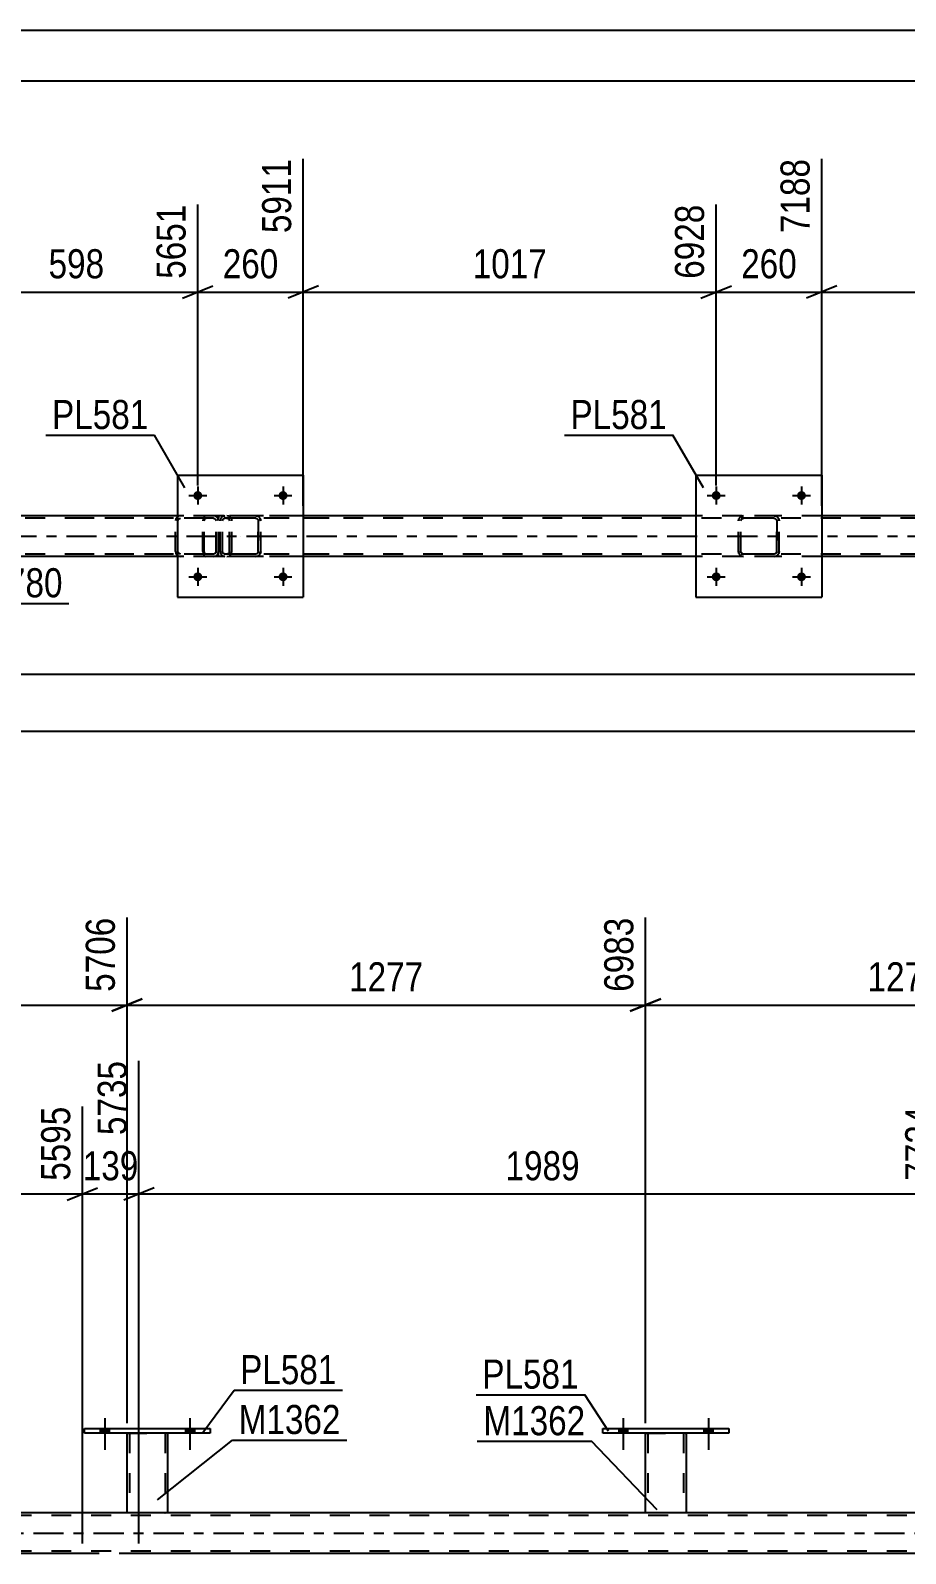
# Model space of a CAD drawing. Header units: millimetres. Extents: x 0 to 841, y 0 to 594.
# Drawn here: x 296.1 to 382.3, y 444 to 594 of the extents above; entities that cross this region are included whole.
import ezdxf

# ---------------------------------------------------------------- set-up
doc = ezdxf.new("R2010")
doc.units = ezdxf.units.MM
doc.linetypes.add('DXK_LINE_DOT2', pattern=[3.9198, 1.9599, -1.9599])
doc.linetypes.add('DXK_LINE_DOT3', pattern=[5.9187, 2.979, -0.9799, 0.9799, -0.9799])
doc.styles.add('Arial Narrow', font='ARIALN.TTF', dxfattribs={"height": 0.2})

# ---------------------------------------------------------------- blocks, each defined once
blk = doc.blocks.new('Unknown-283133313-1133')
at = {"color": 5, "linetype": 'Continuous'}
for p, q in [((841, 594), (0, 594)), ((836, 589), (5, 589))]:
    blk.add_line(p, q, dxfattribs=at)
blk = doc.blocks.new('Part-283133313-3910 - 3820')
at = {"color": 7, "linetype": 'DXK_LINE_DOT2'}
for p, q in [((366.17, 546.15), (366.35, 546.19)), ((366.35, 546.19), (366.17, 546.15)), ((369.39, 546.19), (366.35, 546.19)), ((369.39, 546.19), (369.58, 546.15)), ((369.58, 546.15), (369.39, 546.19)), ((365.87, 545.71), (365.91, 545.89)), ((365.91, 545.89), (365.87, 545.71)), ((365.87, 542.67), (365.87, 545.71)), ((365.87, 542.67), (365.87, 545.71)), ((366.11, 545.71), (366.13, 545.8)), ((366.11, 542.67), (366.11, 545.71)), ((366.11, 542.67), (366.11, 545.71)), ((366.13, 545.8), (366.18, 545.88)), ((366.18, 545.88), (366.26, 545.93)), ((366.26, 545.93), (366.35, 545.95)), ((369.39, 545.95), (366.35, 545.95)), ((369.39, 545.95), (369.48, 545.93)), ((369.48, 545.93), (369.56, 545.88)), ((369.56, 545.88), (369.61, 545.8)), ((369.61, 545.8), (369.63, 545.71)), ((369.63, 542.67), (369.63, 545.71)), ((369.63, 545.71), (369.63, 542.67)), ((369.84, 545.89), (369.87, 545.71)), ((369.87, 545.71), (369.84, 545.89)), ((369.87, 542.67), (369.87, 545.71)), ((369.87, 542.67), (369.87, 545.71)), ((365.91, 542.48), (365.87, 542.67)), ((365.87, 542.67), (365.91, 542.48)), ((366.13, 542.58), (366.11, 542.67)), ((366.18, 542.5), (366.13, 542.58)), ((366.35, 542.19), (366.17, 542.22)), ((366.17, 542.22), (366.35, 542.19)), ((366.26, 542.45), (366.18, 542.5)), ((366.35, 542.43), (366.26, 542.45)), ((369.39, 542.43), (366.35, 542.43)), ((369.39, 542.19), (366.35, 542.19)), ((369.48, 542.45), (369.39, 542.43)), ((369.58, 542.22), (369.39, 542.19)), ((369.39, 542.19), (369.58, 542.22)), ((369.56, 542.5), (369.48, 542.45)), ((369.61, 542.58), (369.56, 542.5)), ((369.63, 542.67), (369.61, 542.58)), ((369.87, 542.67), (369.84, 542.48)), ((369.84, 542.48), (369.87, 542.67))]:
    blk.add_line(p, q, dxfattribs=at)
at = {"color": 7, "linetype": 'DXK_LINE_DOT3'}
blk.add_line((367.87, 544.19), (367.87, 544.19), dxfattribs=at)
at = {"color": 7, "linetype": 'DXK_LINE_DOT2'}
for centre, start, end in [((366.35, 545.71), 112.5, 157.5), ((366.35, 545.71), 112.5, 157.5), ((369.39, 545.71), 22.5, 67.5), ((369.39, 545.71), 22.5, 67.5), ((366.35, 542.67), 202.5, 247.5), ((366.35, 542.67), 202.5, 247.5), ((369.39, 542.67), 292.5, 337.5), ((369.39, 542.67), 292.5, 337.5)]:
    blk.add_arc(centre, 0.48, start, end, dxfattribs=at)
blk = doc.blocks.new('Part-283133313-3915 - 3820')
at = {"color": 2, "linetype": 'Continuous'}
for p, q in [((361.67, 550.19), (361.67, 538.19)), ((361.67, 550.19), (374.07, 550.19)), ((374.07, 550.19), (374.07, 538.19)), ((361.67, 538.19), (374.07, 538.19))]:
    blk.add_line(p, q, dxfattribs=at)
blk = doc.blocks.new('Part-283133313-3851 - 3820')
at = {"color": 7, "linetype": 'DXK_LINE_DOT2'}
for p, q in [((315.09, 546.15), (315.27, 546.19)), ((315.27, 546.19), (315.09, 546.15)), ((318.31, 546.19), (315.27, 546.19)), ((318.31, 546.19), (318.5, 546.15)), ((318.5, 546.15), (318.31, 546.19)), ((314.79, 545.71), (314.83, 545.89)), ((314.83, 545.89), (314.79, 545.71)), ((314.79, 542.67), (314.79, 545.71)), ((314.79, 542.67), (314.79, 545.71)), ((315.03, 545.71), (315.05, 545.8)), ((315.03, 542.67), (315.03, 545.71)), ((315.03, 542.67), (315.03, 545.71)), ((315.05, 545.8), (315.1, 545.88)), ((315.1, 545.88), (315.18, 545.93)), ((315.18, 545.93), (315.27, 545.95)), ((318.31, 545.95), (315.27, 545.95)), ((318.31, 545.95), (318.4, 545.93)), ((318.4, 545.93), (318.48, 545.88)), ((318.48, 545.88), (318.53, 545.8)), ((318.53, 545.8), (318.55, 545.71)), ((318.55, 542.67), (318.55, 545.71)), ((318.55, 545.71), (318.55, 542.67)), ((318.75, 545.89), (318.79, 545.71)), ((318.79, 545.71), (318.75, 545.89)), ((318.79, 542.67), (318.79, 545.71)), ((318.79, 542.67), (318.79, 545.71)), ((314.83, 542.48), (314.79, 542.67)), ((314.79, 542.67), (314.83, 542.48)), ((315.05, 542.58), (315.03, 542.67)), ((315.1, 542.5), (315.05, 542.58)), ((315.27, 542.19), (315.09, 542.22)), ((315.09, 542.22), (315.27, 542.19)), ((315.18, 542.45), (315.1, 542.5)), ((315.27, 542.43), (315.18, 542.45)), ((318.31, 542.43), (315.27, 542.43)), ((318.31, 542.19), (315.27, 542.19)), ((318.4, 542.45), (318.31, 542.43)), ((318.5, 542.22), (318.31, 542.19)), ((318.31, 542.19), (318.5, 542.22)), ((318.48, 542.5), (318.4, 542.45)), ((318.53, 542.58), (318.48, 542.5)), ((318.55, 542.67), (318.53, 542.58)), ((318.79, 542.67), (318.75, 542.48)), ((318.75, 542.48), (318.79, 542.67))]:
    blk.add_line(p, q, dxfattribs=at)
at = {"color": 7, "linetype": 'DXK_LINE_DOT3'}
blk.add_line((316.79, 544.19), (316.79, 544.19), dxfattribs=at)
at = {"color": 7, "linetype": 'DXK_LINE_DOT2'}
for centre, start, end in [((315.27, 545.71), 112.5, 157.5), ((315.27, 545.71), 112.5, 157.5), ((318.31, 545.71), 22.5, 67.5), ((318.31, 545.71), 22.5, 67.5), ((315.27, 542.67), 202.5, 247.5), ((315.27, 542.67), 202.5, 247.5), ((318.31, 542.67), 292.5, 337.5), ((318.31, 542.67), 292.5, 337.5)]:
    blk.add_arc(centre, 0.48, start, end, dxfattribs=at)
blk = doc.blocks.new('Part-283133313-3856 - 3820')
at = {"color": 2, "linetype": 'Continuous'}
for p, q in [((310.59, 550.19), (310.59, 538.19)), ((310.59, 550.19), (322.99, 550.19)), ((322.99, 550.19), (322.99, 538.19)), ((310.59, 538.19), (322.99, 538.19))]:
    blk.add_line(p, q, dxfattribs=at)
blk = doc.blocks.new('Part-283133313-3882 - 3820')
at = {"color": 2, "linetype": 'Continuous'}
for p, q in [((310.59, 546.19), (288.68, 546.19)), ((361.67, 546.19), (322.99, 546.19)), ((412.75, 546.19), (374.07, 546.19)), ((310.59, 542.19), (288.68, 542.19)), ((361.67, 542.19), (322.99, 542.19)), ((412.75, 542.19), (374.07, 542.19))]:
    blk.add_line(p, q, dxfattribs=at)
at = {"color": 7, "linetype": 'DXK_LINE_DOT2'}
for p, q in [((322.99, 546.19), (310.59, 546.19)), ((374.07, 546.19), (361.67, 546.19)), ((748.32, 545.95), (86.57, 545.95)), ((748.32, 542.43), (86.57, 542.43)), ((322.99, 542.19), (310.59, 542.19)), ((374.07, 542.19), (361.67, 542.19))]:
    blk.add_line(p, q, dxfattribs=at)
at = {"color": 7, "linetype": 'DXK_LINE_DOT3'}
blk.add_line((86.57, 544.19), (748.32, 544.19), dxfattribs=at)
blk = doc.blocks.new('Part-283133313-3947 - 3820')
at = {"color": 7, "linetype": 'DXK_LINE_DOT2'}
for p, q in [((313.18, 546.05), (313.12, 545.89)), ((313.27, 546.15), (313.18, 546.05)), ((313.37, 546.19), (313.27, 546.15)), ((325.53, 546.19), (313.37, 546.19)), ((314.64, 546.19), (314.64, 545.95)), ((315.65, 546.15), (315.46, 546.19)), ((313.12, 545.89), (313.1, 545.71)), ((313.1, 542.67), (313.1, 545.71)), ((313.23, 545.71), (313.24, 545.8)), ((313.23, 542.67), (313.23, 545.71)), ((313.24, 545.8), (313.27, 545.88)), ((313.27, 545.88), (313.32, 545.93)), ((313.32, 545.93), (313.37, 545.95)), ((325.53, 545.95), (313.37, 545.95)), ((315.46, 545.95), (315.56, 545.93)), ((315.56, 545.93), (315.64, 545.88)), ((315.64, 545.88), (315.69, 545.8)), ((315.69, 545.8), (315.71, 545.71)), ((315.71, 542.67), (315.71, 545.71)), ((315.93, 545.88), (315.92, 545.89)), ((315.96, 545.71), (315.93, 545.88)), ((315.96, 542.67), (315.96, 545.71)), ((313.1, 542.67), (313.12, 542.48)), ((313.12, 542.48), (313.18, 542.33)), ((313.18, 542.33), (313.27, 542.23)), ((313.24, 542.58), (313.23, 542.67)), ((313.27, 542.5), (313.24, 542.58)), ((313.32, 542.45), (313.27, 542.5)), ((313.27, 542.23), (313.37, 542.19)), ((313.37, 542.43), (313.32, 542.45)), ((325.53, 542.43), (313.37, 542.43)), ((325.53, 542.19), (313.37, 542.19)), ((314.64, 542.19), (314.64, 542.43)), ((315.56, 542.45), (315.46, 542.43)), ((315.46, 542.19), (315.65, 542.23)), ((315.64, 542.5), (315.56, 542.45)), ((315.69, 542.58), (315.64, 542.5)), ((315.71, 542.67), (315.69, 542.58)), ((315.92, 542.48), (315.96, 542.67))]:
    blk.add_line(p, q, dxfattribs=at)
for centre, start, end in [((315.47, 545.69), 23.8494, 68.8059), ((315.47, 542.68), 291.1941, 336.1506)]:
    blk.add_arc(centre, 0.492, start, end, dxfattribs=at)
blk = doc.blocks.new('Part-283133313-3928 - 3820')
at = {"color": 7, "linetype": 'DXK_LINE_DOT2'}
for p, q in [((314.13, 546.19), (299.15, 546.19)), ((310.9, 546.19), (310.7, 546.15)), ((314.33, 546.15), (314.13, 546.19)), ((314.13, 545.95), (299.15, 545.95)), ((310.42, 545.88), (310.39, 545.71)), ((310.39, 542.67), (310.39, 545.71)), ((310.43, 545.89), (310.42, 545.88)), ((310.64, 545.71), (310.66, 545.8)), ((310.64, 542.67), (310.64, 545.71)), ((310.66, 545.8), (310.72, 545.88)), ((310.72, 545.88), (310.8, 545.93)), ((310.8, 545.93), (310.9, 545.95)), ((314.13, 545.95), (314.23, 545.93)), ((314.23, 545.93), (314.31, 545.88)), ((314.31, 545.88), (314.37, 545.8)), ((314.37, 545.8), (314.39, 545.71)), ((314.39, 542.67), (314.39, 545.71)), ((314.61, 545.88), (314.61, 545.89)), ((314.64, 545.71), (314.61, 545.88)), ((314.64, 542.67), (314.64, 545.71)), ((314.13, 542.43), (299.15, 542.43)), ((314.13, 542.19), (299.15, 542.19)), ((310.39, 542.67), (310.43, 542.48)), ((310.66, 542.58), (310.64, 542.67)), ((310.72, 542.5), (310.66, 542.58)), ((310.7, 542.23), (310.9, 542.19)), ((310.8, 542.45), (310.72, 542.5)), ((310.9, 542.43), (310.8, 542.45)), ((314.23, 542.45), (314.13, 542.43)), ((314.13, 542.19), (314.33, 542.23)), ((314.31, 542.5), (314.23, 542.45)), ((314.37, 542.58), (314.31, 542.5)), ((314.39, 542.67), (314.37, 542.58)), ((314.61, 542.48), (314.64, 542.67))]:
    blk.add_line(p, q, dxfattribs=at)
for centre, start, end in [((310.88, 545.69), 110.7583, 155.68), ((314.15, 545.69), 24.32, 69.2417), ((310.88, 542.69), 204.32, 249.2417), ((314.15, 542.69), 290.7583, 335.68)]:
    blk.add_arc(centre, 0.496, start, end, dxfattribs=at)
blk = doc.blocks.new('Bolt-283133313-4047 - 3820')
at = {"linetype": 'Continuous'}
for points in [[(364.11, 548.19, -1), (363.23, 548.19, -1)], [(372.51, 548.19, -1), (371.63, 548.19, -1)]]:
    blk.add_hatch(color=1, dxfattribs=at).paths.add_polyline_path(points)
at = {"color": 1, "linetype": 'Continuous'}
for p, q in [((363.67, 549.07), (363.67, 547.31)), ((372.07, 549.07), (372.07, 547.31)), ((362.79, 548.19), (364.55, 548.19)), ((371.19, 548.19), (372.95, 548.19))]:
    blk.add_line(p, q, dxfattribs=at)
blk = doc.blocks.new('Bolt-283133313-4048 - 3820')
at = {"linetype": 'Continuous'}
for points in [[(364.11, 540.19, -1), (363.23, 540.19, -1)], [(372.51, 540.19, -1), (371.63, 540.19, -1)]]:
    blk.add_hatch(color=1, dxfattribs=at).paths.add_polyline_path(points)
at = {"color": 1, "linetype": 'Continuous'}
for p, q in [((362.79, 540.19), (364.55, 540.19)), ((363.67, 541.07), (363.67, 539.31)), ((371.19, 540.19), (372.95, 540.19)), ((372.07, 541.07), (372.07, 539.31))]:
    blk.add_line(p, q, dxfattribs=at)
blk = doc.blocks.new('Bolt-283133313-4083 - 3820')
at = {"linetype": 'Continuous'}
for points in [[(313.03, 548.19, -1), (312.15, 548.19, -1)], [(321.43, 548.19, -1), (320.55, 548.19, -1)]]:
    blk.add_hatch(color=1, dxfattribs=at).paths.add_polyline_path(points)
at = {"color": 1, "linetype": 'Continuous'}
for p, q in [((312.59, 549.07), (312.59, 547.31)), ((320.99, 549.07), (320.99, 547.31)), ((311.71, 548.19), (313.47, 548.19)), ((320.11, 548.19), (321.87, 548.19))]:
    blk.add_line(p, q, dxfattribs=at)
blk = doc.blocks.new('Bolt-283133313-4084 - 3820')
at = {"linetype": 'Continuous'}
for points in [[(313.03, 540.19, -1), (312.15, 540.19, -1)], [(321.43, 540.19, -1), (320.55, 540.19, -1)]]:
    blk.add_hatch(color=1, dxfattribs=at).paths.add_polyline_path(points)
at = {"color": 1, "linetype": 'Continuous'}
for p, q in [((311.71, 540.19), (313.47, 540.19)), ((312.59, 541.07), (312.59, 539.31)), ((320.11, 540.19), (321.87, 540.19)), ((320.99, 541.07), (320.99, 539.31))]:
    blk.add_line(p, q, dxfattribs=at)
blk = doc.blocks.new('Bolt-283133313-2355 - 1851')
at = {"linetype": 'Continuous'}
for points in [[(354.06, 455.83), (354.94, 455.83), (354.94, 456.31), (354.06, 456.31)], [(362.46, 455.83), (363.34, 455.83), (363.34, 456.31), (362.46, 456.31)]]:
    blk.add_hatch(color=1, dxfattribs=at).paths.add_polyline_path(points)
at = {"color": 1, "linetype": 'Continuous'}
for p, q in [((354.06, 456.31), (354.06, 455.83)), ((354.5, 457.31), (354.5, 454.19)), ((354.94, 456.31), (354.94, 455.83)), ((362.46, 456.31), (362.46, 455.83)), ((362.9, 457.31), (362.9, 454.19)), ((363.34, 456.31), (363.34, 455.83))]:
    blk.add_line(p, q, dxfattribs=at)
blk = doc.blocks.new('Part-283133313-2109 - 1851')
at = {"color": 2, "linetype": 'Continuous'}
for p, q in [((356.7, 447.99), (356.7, 455.83)), ((360.7, 455.83), (360.7, 447.99)), ((360.66, 447.99), (356.7, 447.99)), ((360.7, 447.99), (360.66, 447.99))]:
    blk.add_line(p, q, dxfattribs=at)
at = {"color": 7, "linetype": 'DXK_LINE_DOT2'}
for p, q in [((356.7, 455.83), (360.7, 455.83)), ((356.7, 455.83), (356.7, 455.83)), ((356.7, 455.83), (356.7, 455.83)), ((356.94, 455.83), (356.94, 447.99)), ((360.46, 455.83), (360.46, 447.99)), ((360.7, 455.83), (360.7, 455.83)), ((360.7, 455.83), (360.7, 455.83)), ((360.44, 447.99), (360.46, 447.99))]:
    blk.add_line(p, q, dxfattribs=at)
blk = doc.blocks.new('Part-283133313-2124 - 1851')
at = {"color": 2, "linetype": 'Continuous'}
for p, q in [((352.5, 455.83), (352.5, 456.31)), ((352.5, 456.31), (364.9, 456.31)), ((364.9, 456.31), (364.9, 455.83)), ((364.9, 455.83), (352.5, 455.83))]:
    blk.add_line(p, q, dxfattribs=at)
blk = doc.blocks.new('Part-283133313-2209 - 1851')
at = {"color": 2, "linetype": 'Continuous'}
for p, q in [((305.62, 447.99), (305.62, 455.83)), ((309.62, 455.83), (309.62, 447.99)), ((309.58, 447.99), (305.62, 447.99)), ((309.62, 447.99), (309.58, 447.99))]:
    blk.add_line(p, q, dxfattribs=at)
at = {"color": 7, "linetype": 'DXK_LINE_DOT2'}
for p, q in [((305.62, 455.83), (309.62, 455.83)), ((305.62, 455.83), (305.62, 455.83)), ((305.62, 455.83), (305.62, 455.83)), ((305.86, 455.83), (305.86, 447.99)), ((309.38, 455.83), (309.38, 447.99)), ((309.62, 455.83), (309.62, 455.83)), ((309.62, 455.83), (309.62, 455.83)), ((309.36, 447.99), (309.38, 447.99))]:
    blk.add_line(p, q, dxfattribs=at)
blk = doc.blocks.new('Part-283133313-2214 - 1851')
at = {"color": 2, "linetype": 'Continuous'}
for p, q in [((301.42, 455.83), (301.42, 456.31)), ((301.42, 456.31), (313.82, 456.31)), ((313.82, 456.31), (313.82, 455.83)), ((313.82, 455.83), (301.42, 455.83))]:
    blk.add_line(p, q, dxfattribs=at)
blk = doc.blocks.new('Part-283133313-2339 - 1851')
at = {"color": 7, "linetype": 'DXK_LINE_DOT2'}
for p, q in [((739.14, 447.75), (77.4, 447.75)), ((309.62, 447.99), (305.62, 447.99)), ((360.7, 447.99), (356.7, 447.99)), ((739.14, 444.23), (77.4, 444.23)), ((306.79, 443.99), (301.22, 443.99))]:
    blk.add_line(p, q, dxfattribs=at)
at = {"color": 2, "linetype": 'Continuous'}
for p, q in [((305.62, 447.99), (276.9, 447.99)), ((356.7, 447.99), (309.62, 447.99)), ((407.78, 447.99), (360.7, 447.99)), ((301.22, 443.99), (221.66, 443.99)), ((386.35, 443.99), (306.79, 443.99))]:
    blk.add_line(p, q, dxfattribs=at)
at = {"color": 7, "linetype": 'DXK_LINE_DOT3'}
blk.add_line((77.4, 445.99), (739.14, 445.99), dxfattribs=at)
blk = doc.blocks.new('Bolt-283133313-2356 - 1851')
at = {"linetype": 'Continuous'}
for points in [[(354.06, 455.83), (354.94, 455.83), (354.94, 456.31), (354.06, 456.31)], [(362.46, 455.83), (363.34, 455.83), (363.34, 456.31), (362.46, 456.31)]]:
    blk.add_hatch(color=1, dxfattribs=at).paths.add_polyline_path(points)
at = {"color": 1, "linetype": 'Continuous'}
for p, q in [((354.06, 456.31), (354.06, 455.83)), ((354.5, 457.31), (354.5, 454.19)), ((354.94, 456.31), (354.94, 455.83)), ((362.46, 456.31), (362.46, 455.83)), ((362.9, 457.31), (362.9, 454.19)), ((363.34, 456.31), (363.34, 455.83))]:
    blk.add_line(p, q, dxfattribs=at)
blk = doc.blocks.new('Bolt-283133313-2373 - 1851')
at = {"linetype": 'Continuous'}
for points in [[(302.98, 455.83), (303.86, 455.83), (303.86, 456.31), (302.98, 456.31)], [(311.38, 455.83), (312.26, 455.83), (312.26, 456.31), (311.38, 456.31)]]:
    blk.add_hatch(color=1, dxfattribs=at).paths.add_polyline_path(points)
at = {"color": 1, "linetype": 'Continuous'}
for p, q in [((302.98, 456.31), (302.98, 455.83)), ((303.42, 457.31), (303.42, 454.19)), ((303.86, 456.31), (303.86, 455.83)), ((311.38, 456.31), (311.38, 455.83)), ((311.82, 457.31), (311.82, 454.19)), ((312.26, 456.31), (312.26, 455.83))]:
    blk.add_line(p, q, dxfattribs=at)
blk = doc.blocks.new('Bolt-283133313-2374 - 1851')
at = {"linetype": 'Continuous'}
for points in [[(302.98, 455.83), (303.86, 455.83), (303.86, 456.31), (302.98, 456.31)], [(311.38, 455.83), (312.26, 455.83), (312.26, 456.31), (311.38, 456.31)]]:
    blk.add_hatch(color=1, dxfattribs=at).paths.add_polyline_path(points)
at = {"color": 1, "linetype": 'Continuous'}
for p, q in [((302.98, 456.31), (302.98, 455.83)), ((303.42, 457.31), (303.42, 454.19)), ((303.86, 456.31), (303.86, 455.83)), ((311.38, 456.31), (311.38, 455.83)), ((311.82, 457.31), (311.82, 454.19)), ((312.26, 456.31), (312.26, 455.83))]:
    blk.add_line(p, q, dxfattribs=at)
blk = doc.blocks.new('StraightDimension-283133313-4139 - 3820')
at = {"color": 7, "linetype": 'Continuous'}
blk.add_line((86.57, 530.59), (785.44, 530.59), dxfattribs=at)
blk = doc.blocks.new('StraightDimension-283133313-13812 - 3820')
at = {"color": 7, "linetype": 'Continuous'}
for p, q in [((322.99, 547.19), (322.99, 581.35)), ((312.59, 549.19), (312.59, 576.85)), ((311.09, 567.64), (314.09, 568.84)), ((324.49, 568.84), (321.49, 567.64)), ((312.59, 568.24), (322.99, 568.24))]:
    blk.add_line(p, q, dxfattribs=at)
at = {"color": 0}
blk.add_wipeout([(321.13, 568.99), (321.13, 573.19), (314.45, 573.19), (314.45, 568.99)], dxfattribs=at)
at = {"color": 3, "style": 'Arial Narrow'}
blk.add_text('260', height=2.863, dxfattribs=at).set_placement((315.05, 569.59))
at = {"color": 0, "linetype": 'Continuous'}
blk.add_wipeout([(322.39, 581.95), (318.19, 581.95), (318.19, 573.44), (322.39, 573.44)], dxfattribs=at)
at = {"color": 3, "linetype": 'Continuous', "style": 'Arial Narrow'}
blk.add_text('5911', height=2.863, rotation=90.0002, dxfattribs=at).set_placement((321.79, 574.04))
blk = doc.blocks.new('StraightDimension-283133313-4118 - 3820')
at = {"color": 7, "linetype": 'Continuous'}
blk.add_line((85.93, 524.98), (786.08, 524.98), dxfattribs=at)
blk = doc.blocks.new('StraightDimension-283133313-13809 - 3820')
at = {"color": 7, "linetype": 'Continuous'}
for p, q in [((374.07, 547.19), (374.07, 581.35)), ((414.75, 549.19), (414.75, 576.85)), ((375.57, 568.84), (372.57, 567.64)), ((413.25, 567.64), (416.25, 568.84)), ((374.07, 568.24), (414.75, 568.24))]:
    blk.add_line(p, q, dxfattribs=at)
at = {"color": 0, "linetype": 'Continuous'}
blk.add_wipeout([(414.15, 577.45), (409.95, 577.45), (409.95, 568.94), (414.15, 568.94)], dxfattribs=at)
at = {"color": 0}
blk.add_wipeout([(398.67, 568.99), (398.67, 573.19), (390.16, 573.19), (390.16, 568.99)], dxfattribs=at)
at = {"color": 3, "linetype": 'Continuous', "style": 'Arial Narrow'}
blk.add_text('8205', height=2.863, rotation=90.0002, dxfattribs=at).set_placement((413.55, 569.54))
at = {"color": 3, "style": 'Arial Narrow'}
blk.add_text('1017', height=2.863, dxfattribs=at).set_placement((390.76, 569.59))
blk = doc.blocks.new('StraightDimension-283133313-13810 - 3820')
at = {"color": 7, "linetype": 'Continuous'}
for p, q in [((374.07, 547.19), (374.07, 581.35)), ((363.67, 549.19), (363.67, 576.85)), ((362.17, 567.64), (365.17, 568.84)), ((375.57, 568.84), (372.57, 567.64)), ((363.67, 568.24), (374.07, 568.24))]:
    blk.add_line(p, q, dxfattribs=at)
at = {"color": 0}
blk.add_wipeout([(372.21, 568.99), (372.21, 573.19), (365.53, 573.19), (365.53, 568.99)], dxfattribs=at)
at = {"color": 3, "style": 'Arial Narrow'}
blk.add_text('260', height=2.863, dxfattribs=at).set_placement((366.13, 569.59))
at = {"color": 0, "linetype": 'Continuous'}
blk.add_wipeout([(373.47, 581.95), (369.27, 581.95), (369.27, 573.44), (373.47, 573.44)], dxfattribs=at)
at = {"color": 3, "linetype": 'Continuous', "style": 'Arial Narrow'}
blk.add_text('7188', height=2.863, rotation=90.0002, dxfattribs=at).set_placement((372.87, 574.04))
blk = doc.blocks.new('StraightDimension-283133313-13811 - 3820')
at = {"color": 7, "linetype": 'Continuous'}
for p, q in [((322.99, 547.19), (322.99, 581.35)), ((363.67, 549.19), (363.67, 576.85)), ((324.49, 568.84), (321.49, 567.64)), ((362.17, 567.64), (365.17, 568.84)), ((322.99, 568.24), (363.67, 568.24))]:
    blk.add_line(p, q, dxfattribs=at)
at = {"color": 0, "linetype": 'Continuous'}
blk.add_wipeout([(363.07, 577.45), (358.87, 577.45), (358.87, 568.94), (363.07, 568.94)], dxfattribs=at)
at = {"color": 0}
blk.add_wipeout([(347.59, 568.99), (347.59, 573.19), (339.08, 573.19), (339.08, 568.99)], dxfattribs=at)
at = {"color": 3, "linetype": 'Continuous', "style": 'Arial Narrow'}
blk.add_text('6928', height=2.863, rotation=90.0002, dxfattribs=at).set_placement((362.47, 569.54))
at = {"color": 3, "style": 'Arial Narrow'}
blk.add_text('1017', height=2.863, dxfattribs=at).set_placement((339.68, 569.59))
blk = doc.blocks.new('StraightDimension-283133313-13813 - 3820')
at = {"color": 7, "linetype": 'Continuous'}
for p, q in [((288.68, 547.19), (288.68, 581.35)), ((312.59, 549.19), (312.59, 576.85)), ((290.18, 568.84), (287.18, 567.64)), ((311.09, 567.64), (314.09, 568.84)), ((288.68, 568.24), (312.59, 568.24))]:
    blk.add_line(p, q, dxfattribs=at)
at = {"color": 0, "linetype": 'Continuous'}
blk.add_wipeout([(311.99, 577.45), (307.79, 577.45), (307.79, 568.94), (311.99, 568.94)], dxfattribs=at)
at = {"color": 0}
blk.add_wipeout([(303.98, 568.99), (303.98, 573.19), (297.29, 573.19), (297.29, 568.99)], dxfattribs=at)
at = {"color": 3, "linetype": 'Continuous', "style": 'Arial Narrow'}
blk.add_text('5651', height=2.863, rotation=90.0002, dxfattribs=at).set_placement((311.39, 569.54))
at = {"color": 3, "style": 'Arial Narrow'}
blk.add_text('598', height=2.863, dxfattribs=at).set_placement((297.89, 569.59))
blk = doc.blocks.new('StraightDimension-283133313-2858 - 1851')
at = {"color": 7, "linetype": 'Continuous'}
for p, q in [((306.79, 444.99), (306.79, 492.51)), ((301.22, 444.99), (301.22, 488.01)), ((299.72, 478.8), (302.72, 480)), ((301.22, 479.4), (306.79, 479.4)), ((308.29, 480), (305.29, 478.8))]:
    blk.add_line(p, q, dxfattribs=at)
at = {"color": 0}
blk.add_wipeout([(307.35, 480.15), (307.35, 484.35), (300.66, 484.35), (300.66, 480.15)], dxfattribs=at)
at = {"color": 3, "style": 'Arial Narrow'}
blk.add_text('139', height=2.863, dxfattribs=at).set_placement((301.26, 480.75))
at = {"color": 0, "linetype": 'Continuous'}
blk.add_wipeout([(306.19, 493.11), (301.99, 493.11), (301.99, 484.6), (306.19, 484.6)], dxfattribs=at)
at = {"color": 3, "linetype": 'Continuous', "style": 'Arial Narrow'}
blk.add_text('5735', height=2.863, rotation=90.0002, dxfattribs=at).set_placement((305.59, 485.2))
blk = doc.blocks.new('StraightDimension-283133313-2633 - 1851')
at = {"color": 7, "linetype": 'Continuous'}
for p, q in [((305.62, 456.83), (305.62, 506.62)), ((356.7, 456.83), (356.7, 506.62)), ((307.12, 498.61), (304.12, 497.41)), ((355.2, 497.41), (358.2, 498.61)), ((305.62, 498.01), (356.7, 498.01))]:
    blk.add_line(p, q, dxfattribs=at)
at = {"color": 0, "linetype": 'Continuous'}
blk.add_wipeout([(356.1, 507.22), (351.9, 507.22), (351.9, 498.71), (356.1, 498.71)], dxfattribs=at)
at = {"color": 0}
blk.add_wipeout([(335.42, 498.76), (335.42, 502.96), (326.9, 502.96), (326.9, 498.76)], dxfattribs=at)
at = {"color": 3, "linetype": 'Continuous', "style": 'Arial Narrow'}
blk.add_text('6983', height=2.863, rotation=90.0002, dxfattribs=at).set_placement((355.5, 499.31))
at = {"color": 3, "style": 'Arial Narrow'}
blk.add_text('1277', height=2.863, dxfattribs=at).set_placement((327.5, 499.36))
blk = doc.blocks.new('StraightDimension-283133313-2623 - 1851')
at = {"color": 7, "linetype": 'Continuous'}
for p, q in [((272.9, 456.83), (272.9, 506.62)), ((305.62, 456.83), (305.62, 506.62)), ((274.4, 498.61), (271.4, 497.41)), ((304.12, 497.41), (307.12, 498.61)), ((272.9, 498.01), (305.62, 498.01))]:
    blk.add_line(p, q, dxfattribs=at)
at = {"color": 0, "linetype": 'Continuous'}
blk.add_wipeout([(305.02, 507.22), (300.82, 507.22), (300.82, 498.71), (305.02, 498.71)], dxfattribs=at)
at = {"color": 0}
blk.add_wipeout([(292.6, 498.76), (292.6, 502.96), (285.92, 502.96), (285.92, 498.76)], dxfattribs=at)
at = {"color": 3, "linetype": 'Continuous', "style": 'Arial Narrow'}
blk.add_text('5706', height=2.863, rotation=90.0002, dxfattribs=at).set_placement((304.42, 499.31))
at = {"color": 3, "style": 'Arial Narrow'}
blk.add_text('818', height=2.863, dxfattribs=at).set_placement((286.52, 499.36))
blk = doc.blocks.new('StraightDimension-283133313-2643 - 1851')
at = {"color": 7, "linetype": 'Continuous'}
for p, q in [((356.7, 456.83), (356.7, 506.62)), ((407.78, 456.83), (407.78, 506.62)), ((358.2, 498.61), (355.2, 497.41)), ((406.28, 497.41), (409.28, 498.61)), ((356.7, 498.01), (407.78, 498.01))]:
    blk.add_line(p, q, dxfattribs=at)
at = {"color": 0, "linetype": 'Continuous'}
blk.add_wipeout([(407.18, 507.22), (402.98, 507.22), (402.98, 498.71), (407.18, 498.71)], dxfattribs=at)
at = {"color": 0}
blk.add_wipeout([(386.5, 498.76), (386.5, 502.96), (377.98, 502.96), (377.98, 498.76)], dxfattribs=at)
at = {"color": 3, "linetype": 'Continuous', "style": 'Arial Narrow'}
blk.add_text('8260', height=2.863, rotation=90.0002, dxfattribs=at).set_placement((406.58, 499.31))
at = {"color": 3, "style": 'Arial Narrow'}
blk.add_text('1277', height=2.863, dxfattribs=at).set_placement((378.58, 499.36))
blk = doc.blocks.new('StraightDimension-283133313-2834 - 1851')
at = {"color": 7, "linetype": 'Continuous'}
for p, q in [((306.79, 444.99), (306.79, 492.51)), ((386.35, 444.99), (386.35, 488.01)), ((308.29, 480), (305.29, 478.8)), ((306.79, 479.4), (386.35, 479.4)), ((384.85, 478.8), (387.85, 480))]:
    blk.add_line(p, q, dxfattribs=at)
at = {"color": 0, "linetype": 'Continuous'}
blk.add_wipeout([(385.75, 488.61), (381.55, 488.61), (381.55, 480.1), (385.75, 480.1)], dxfattribs=at)
at = {"color": 0}
blk.add_wipeout([(350.83, 480.15), (350.83, 484.35), (342.31, 484.35), (342.31, 480.15)], dxfattribs=at)
at = {"color": 3, "linetype": 'Continuous', "style": 'Arial Narrow'}
blk.add_text('7724', height=2.863, rotation=90.0002, dxfattribs=at).set_placement((385.15, 480.7))
at = {"color": 3, "style": 'Arial Narrow'}
blk.add_text('1989', height=2.863, dxfattribs=at).set_placement((342.91, 480.75))
blk = doc.blocks.new('StraightDimension-283133313-2882 - 1851')
at = {"color": 7, "linetype": 'Continuous'}
for p, q in [((221.66, 444.99), (221.66, 492.51)), ((301.22, 444.99), (301.22, 488.01)), ((223.16, 480), (220.16, 478.8)), ((221.66, 479.4), (301.22, 479.4)), ((299.72, 478.8), (302.72, 480))]:
    blk.add_line(p, q, dxfattribs=at)
at = {"color": 0, "linetype": 'Continuous'}
blk.add_wipeout([(300.62, 488.61), (296.42, 488.61), (296.42, 480.1), (300.62, 480.1)], dxfattribs=at)
at = {"color": 0}
blk.add_wipeout([(265.69, 480.15), (265.69, 484.35), (257.18, 484.35), (257.18, 480.15)], dxfattribs=at)
at = {"color": 3, "linetype": 'Continuous', "style": 'Arial Narrow'}
blk.add_text('5595', height=2.863, rotation=90.0002, dxfattribs=at).set_placement((300.02, 480.7))
at = {"color": 3, "style": 'Arial Narrow'}
blk.add_text('1989', height=2.863, dxfattribs=at).set_placement((257.78, 480.75))
blk = doc.blocks.new('Mark-283133313-3911 - 3820')
at = {"color": 0}
blk.add_wipeout([(358.81, 554.74), (358.81, 557.74), (349.31, 557.74), (349.31, 554.74)], dxfattribs=at)
blk.add_wipeout([(358.81, 554.74), (358.81, 557.74), (349.31, 557.74), (349.31, 554.74)], dxfattribs=at)
at = {"color": 30, "linetype": 'Continuous'}
for p in [(348.71, 554.14), (362.41, 548.94)]:
    blk.add_line(p, (359.41, 554.14), dxfattribs=at)
at = {"color": 3, "style": 'Arial Narrow'}
blk.add_text('PL581', height=2.863, dxfattribs=at).set_placement((349.31, 554.74))
blk = doc.blocks.new('Mark-283133313-3852 - 3820')
at = {"color": 0}
blk.add_wipeout([(307.73, 554.74), (307.73, 557.74), (298.23, 557.74), (298.23, 554.74)], dxfattribs=at)
blk.add_wipeout([(307.73, 554.74), (307.73, 557.74), (298.23, 557.74), (298.23, 554.74)], dxfattribs=at)
at = {"color": 30, "linetype": 'Continuous'}
for p in [(297.63, 554.14), (311.33, 548.94)]:
    blk.add_line(p, (308.33, 554.14), dxfattribs=at)
at = {"color": 3, "style": 'Arial Narrow'}
blk.add_text('PL581', height=2.863, dxfattribs=at).set_placement((298.23, 554.74))
blk = doc.blocks.new('Mark-283133313-3862 - 3820')
at = {"color": 0}
blk.add_wipeout([(299.28, 538.17), (299.28, 541.17), (289.78, 541.17), (289.78, 538.17)], dxfattribs=at)
blk.add_wipeout([(299.28, 538.17), (299.28, 541.17), (289.78, 541.17), (289.78, 538.17)], dxfattribs=at)
at = {"color": 30, "linetype": 'Continuous'}
for p, q in [((286.09, 542.17), (289.18, 537.57)), ((289.18, 537.57), (299.88, 537.57))]:
    blk.add_line(p, q, dxfattribs=at)
at = {"color": 3, "style": 'Arial Narrow'}
blk.add_text('PL780', height=2.863, dxfattribs=at).set_placement((289.78, 538.17))
blk = doc.blocks.new('Mark-283133313-2105 - 1851')
at = {"color": 0}
blk.add_wipeout([(350.78, 455.64), (350.78, 458.64), (340.73, 458.64), (340.73, 455.64)], dxfattribs=at)
blk.add_wipeout([(350.78, 455.64), (350.78, 458.64), (340.73, 458.64), (340.73, 455.64)], dxfattribs=at)
at = {"color": 30, "linetype": 'Continuous'}
for p in [(340.13, 455.04), (357.85, 448.28)]:
    blk.add_line(p, (351.38, 455.04), dxfattribs=at)
at = {"color": 3, "style": 'Arial Narrow'}
blk.add_text('M1362', height=2.863, dxfattribs=at).set_placement((340.73, 455.64))
blk = doc.blocks.new('Mark-283133313-2120 - 1851')
at = {"color": 0}
blk.add_wipeout([(350.12, 460.23), (350.12, 463.23), (340.62, 463.23), (340.62, 460.23)], dxfattribs=at)
blk.add_wipeout([(350.12, 460.23), (350.12, 463.23), (340.62, 463.23), (340.62, 460.23)], dxfattribs=at)
at = {"color": 30, "linetype": 'Continuous'}
for p in [(340.02, 459.63), (353.06, 456.05)]:
    blk.add_line(p, (350.72, 459.63), dxfattribs=at)
at = {"color": 3, "style": 'Arial Narrow'}
blk.add_text('PL581', height=2.863, dxfattribs=at).set_placement((340.62, 460.23))
blk = doc.blocks.new('Mark-283133313-2205 - 1851')
at = {"color": 0}
blk.add_wipeout([(326.67, 455.76), (326.67, 458.76), (316.62, 458.76), (316.62, 455.76)], dxfattribs=at)
blk.add_wipeout([(326.67, 455.76), (326.67, 458.76), (316.62, 458.76), (316.62, 455.76)], dxfattribs=at)
at = {"color": 30, "linetype": 'Continuous'}
for p, q in [((308.62, 449.29), (316.02, 455.16)), ((316.02, 455.16), (327.27, 455.16))]:
    blk.add_line(p, q, dxfattribs=at)
at = {"color": 3, "style": 'Arial Narrow'}
blk.add_text('M1362', height=2.863, dxfattribs=at).set_placement((316.62, 455.76))
blk = doc.blocks.new('Mark-283133313-2210 - 1851')
at = {"color": 0}
blk.add_wipeout([(326.26, 460.67), (326.26, 463.67), (316.76, 463.67), (316.76, 460.67)], dxfattribs=at)
blk.add_wipeout([(326.26, 460.67), (326.26, 463.67), (316.76, 463.67), (316.76, 460.67)], dxfattribs=at)
at = {"color": 30, "linetype": 'Continuous'}
for p, q in [((313.08, 455.92), (316.16, 460.07)), ((316.16, 460.07), (326.86, 460.07))]:
    blk.add_line(p, q, dxfattribs=at)
at = {"color": 3, "style": 'Arial Narrow'}
blk.add_text('PL581', height=2.863, dxfattribs=at).set_placement((316.76, 460.67))

msp = doc.modelspace()

# ---------------------------------------------------------------- block references
for name in ['Unknown-283133313-1133', 'Part-283133313-3856 - 3820', 'Bolt-283133313-4083 - 3820', 'Part-283133313-3915 - 3820', 'Bolt-283133313-4047 - 3820', 'Part-283133313-3882 - 3820', 'Part-283133313-3928 - 3820', 'Part-283133313-3947 - 3820', 'Part-283133313-3851 - 3820', 'Part-283133313-3910 - 3820', 'Bolt-283133313-4084 - 3820', 'Bolt-283133313-4048 - 3820', 'Part-283133313-2214 - 1851', 'Bolt-283133313-2373 - 1851', 'Bolt-283133313-2374 - 1851', 'Part-283133313-2124 - 1851', 'Bolt-283133313-2355 - 1851', 'Bolt-283133313-2356 - 1851', 'Part-283133313-2209 - 1851', 'Part-283133313-2109 - 1851', 'Part-283133313-2339 - 1851']:
    msp.add_blockref(name, (0, 0))

# ---------------------------------------------------------------- next in the draw order: block references
for name in ['StraightDimension-283133313-13812 - 3820', 'StraightDimension-283133313-13809 - 3820', 'Mark-283133313-3862 - 3820', 'StraightDimension-283133313-4139 - 3820', 'StraightDimension-283133313-2858 - 1851']:
    msp.add_blockref(name, (0, 0))

# ---------------------------------------------------------------- next in the draw order: block references
for name in ['StraightDimension-283133313-13813 - 3820', 'StraightDimension-283133313-13810 - 3820', 'StraightDimension-283133313-4118 - 3820', 'StraightDimension-283133313-2633 - 1851']:
    msp.add_blockref(name, (0, 0))

# ---------------------------------------------------------------- next in the draw order: block references
for name in ['StraightDimension-283133313-13811 - 3820', 'Mark-283133313-3852 - 3820', 'StraightDimension-283133313-2623 - 1851', 'StraightDimension-283133313-2643 - 1851']:
    msp.add_blockref(name, (0, 0))

# ---------------------------------------------------------------- next in the draw order: block references
for name in ['Mark-283133313-3911 - 3820', 'StraightDimension-283133313-2882 - 1851', 'StraightDimension-283133313-2834 - 1851']:
    msp.add_blockref(name, (0, 0))

# ---------------------------------------------------------------- next in the draw order: block references
for name in ['Mark-283133313-2205 - 1851', 'Mark-283133313-2105 - 1851']:
    msp.add_blockref(name, (0, 0))

# ---------------------------------------------------------------- next in the draw order: block references
for name in ['Mark-283133313-2210 - 1851', 'Mark-283133313-2120 - 1851']:
    msp.add_blockref(name, (0, 0))

doc.saveas('drawing.dxf')
